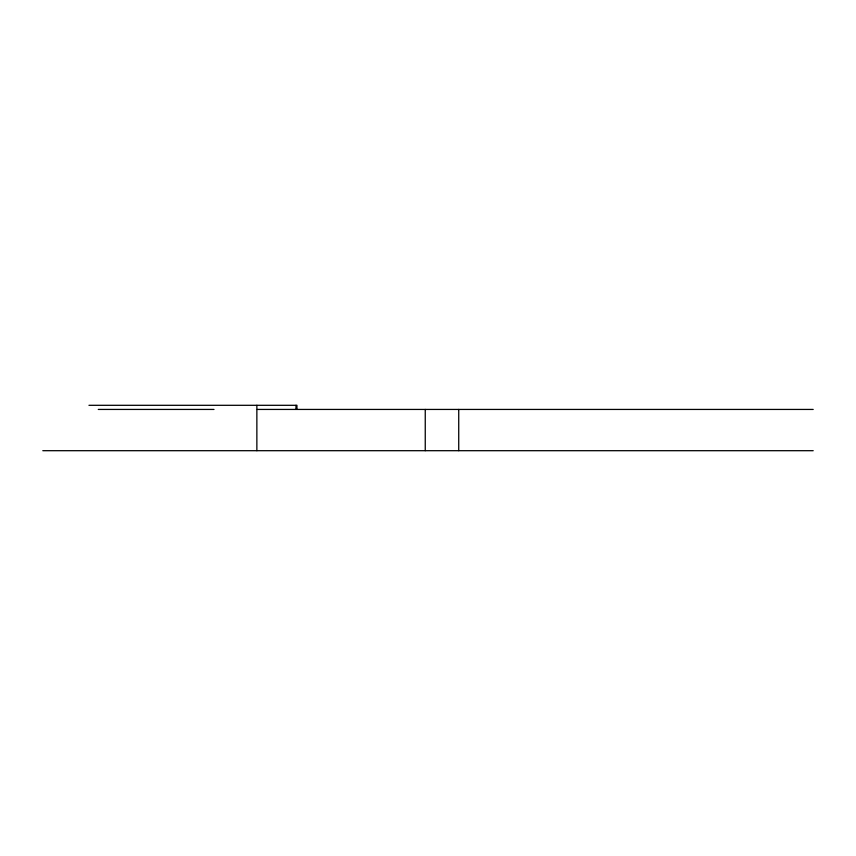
<?xml version="1.0" encoding="UTF-8"?>
<svg xmlns="http://www.w3.org/2000/svg" width="856" height="856" viewBox="0 0 856 856"><rect width="100%" height="100%" fill="white"/><g stroke="black" fill="none" stroke-linecap="round" stroke-linejoin="round"><path stroke-width="1.28" d="M88.949 405.305L296.946 405.305L296.946 409.318M98.269 409.435L214.011 409.435M257.356 409.435L813.2 409.435M42.8 450.695L813.2 450.695M458.73 409.435L458.73 450.695M425.25 409.435L425.25 450.695M295.973 405.305L295.973 409.318M256.864 405.305L256.864 450.695"/></g></svg>
